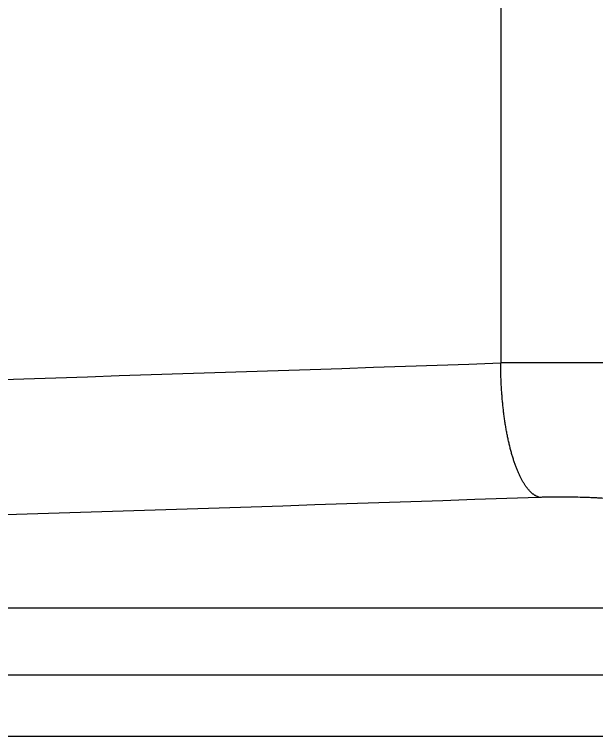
# Model space of a CAD drawing. Header units: inches. Extents: x 0 to 84, y -22 to 124.
# Drawn here: x 52.21 to 56.53, y 10.6 to 15.95 of the extents above; entities that cross this region are included whole.
import ezdxf

# ---------------------------------------------------------------- set-up
doc = ezdxf.new("R2010")
doc.units = ezdxf.units.IN
doc.header["$MEASUREMENT"] = 0
doc.layers.add('1', color=4, linetype='Continuous')

# ---------------------------------------------------------------- blocks, each defined once
blk = doc.blocks.new('2026 RELAY')
at = {"layer": '1', "color": 3, "linetype": 'Continuous', "lineweight": 25}
for p, q in [((55.8204, 28.0669), (55.8201, 12.8695)), ((61.3607, 11.0512), (38.4891, 11.0512)), ((61.3607, 10.554), (38.4891, 10.554)), ((69.478, 10.0975), (38.4891, 10.0975))]:
    blk.add_line(p, q, dxfattribs=at)
for centre, radius, start, end in [((17.0951, 1128.2955), 1116.098, 271.213311, 271.9883805), ((17.1087, 1144.5331), 1133.3302, 271.2041295, 271.9716771)]:
    blk.add_arc(centre, radius, start, end, dxfattribs=at)
for points, knots in [([(56.1015, 11.8739), (56.0995, 11.8746), (56.0954, 11.8759), (56.0893, 11.8785), (56.0833, 11.8814), (56.0772, 11.8847), (56.0712, 11.8883), (56.0652, 11.8924), (56.0592, 11.8968), (56.0533, 11.9016), (56.0474, 11.9067), (56.0415, 11.9123), (56.0357, 11.9182), (56.0299, 11.9245), (56.0241, 11.9311), (56.0184, 11.9381), (56.0127, 11.9454), (56.007, 11.9531), (56.0015, 11.9612), (55.9959, 11.9696), (55.9904, 11.9784), (55.985, 11.9875), (55.9796, 11.9969), (55.9743, 12.0067), (55.9691, 12.0168), (55.9639, 12.0273), (55.9587, 12.038), (55.9537, 12.0491), (55.9487, 12.0605), (55.9438, 12.0722), (55.9389, 12.0842), (55.9341, 12.0965), (55.9294, 12.1092), (55.9248, 12.1221), (55.9203, 12.1353), (55.9158, 12.1487), (55.9114, 12.1625), (55.9071, 12.1765), (55.9029, 12.1908), (55.8988, 12.2054), (55.8948, 12.2202), (55.8909, 12.2353), (55.887, 12.2506), (55.8833, 12.2661), (55.8796, 12.2819), (55.8761, 12.2979), (55.8726, 12.3141), (55.8693, 12.3305), (55.866, 12.3472), (55.8629, 12.364), (55.8599, 12.3811), (55.8569, 12.3983), (55.8541, 12.4157), (55.8514, 12.4333), (55.8487, 12.451), (55.8462, 12.4689), (55.8438, 12.487), (55.8415, 12.5052), (55.8394, 12.5236), (55.8373, 12.542), (55.8354, 12.5606), (55.8335, 12.5794), (55.8318, 12.5982), (55.8302, 12.6171), (55.8287, 12.6362), (55.8274, 12.6553), (55.8261, 12.6745), (55.825, 12.6938), (55.8239, 12.7132), (55.8231, 12.7326), (55.8223, 12.752), (55.8216, 12.7715), (55.8211, 12.7911), (55.8207, 12.8106), (55.8204, 12.8302), (55.8202, 12.8499), (55.8201, 12.8629), (55.8201, 12.8695)], [0, 0, 0, 0, 0.013329, 0.026658, 0.039987, 0.053317, 0.066647, 0.079977, 0.093308, 0.106639, 0.11997, 0.133302, 0.146634, 0.159966, 0.173298, 0.186631, 0.199964, 0.213297, 0.226631, 0.239964, 0.253298, 0.266632, 0.279967, 0.293301, 0.306636, 0.31997, 0.333305, 0.34664, 0.359976, 0.373311, 0.386646, 0.399982, 0.413317, 0.426653, 0.439989, 0.453324, 0.46666, 0.479996, 0.493331, 0.506667, 0.520003, 0.533339, 0.546674, 0.56001, 0.573345, 0.586681, 0.600016, 0.613352, 0.626687, 0.640022, 0.653357, 0.666692, 0.680027, 0.693361, 0.706696, 0.72003, 0.733365, 0.746699, 0.760033, 0.773366, 0.7867, 0.800033, 0.813366, 0.826699, 0.840032, 0.853364, 0.866696, 0.880028, 0.893359, 0.906691, 0.920021, 0.933352, 0.946682, 0.960012, 0.973342, 0.986671, 1, 1, 1, 1]), ([(57.2377, 12.8694), (57.1406, 12.8694), (57.0336, 12.8694), (56.863, 12.8695), (56.8045, 12.8695), (56.6851, 12.8695), (56.6242, 12.8695), (56.501, 12.8695), (56.4387, 12.8695), (56.3136, 12.8695), (56.2508, 12.8695), (56.1257, 12.8695), (56.0634, 12.8695), (55.9712, 12.8695), (55.9406, 12.8695), (55.8951, 12.8695), (55.88, 12.8695), (55.8575, 12.8695), (55.85, 12.8695), (55.8388, 12.8695), (55.835, 12.8695), (55.8276, 12.8695), (55.8239, 12.8695), (55.8201, 12.8695)], [0, 0, 0, 0, 0.25, 0.25, 0.375, 0.375, 0.5, 0.5, 0.625, 0.625, 0.75, 0.75, 0.875, 0.875, 0.9375, 0.9375, 0.96875, 0.96875, 0.984375, 0.984375, 0.992188, 0.992188, 1, 1, 1, 1]), ([(56.1015, 11.8739), (56.1062, 11.874), (56.1156, 11.8744), (56.1299, 11.8748), (56.1443, 11.8752), (56.1589, 11.8755), (56.1806, 11.8759), (56.2097, 11.8764), (56.2462, 11.8766), (56.2828, 11.8766), (56.3313, 11.8763), (56.3918, 11.8753), (56.4506, 11.8735), (56.4965, 11.8716), (56.5303, 11.8699), (56.5633, 11.8681), (56.5918, 11.8663), (56.6161, 11.8645), (56.6365, 11.863), (56.6497, 11.8619), (56.6563, 11.8613)], [0, 0, 0, 0, 0.025096, 0.050172, 0.075249, 0.100347, 0.125487, 0.18719, 0.249231, 0.310569, 0.372404, 0.495774, 0.619954, 0.682386, 0.745321, 0.808449, 0.871979, 0.914546, 0.9572, 1, 1, 1, 1])]:
    blk.add_open_spline(points, degree=3, knots=knots, dxfattribs=at)

msp = doc.modelspace()

# ---------------------------------------------------------------- block references
msp.add_blockref('2026 RELAY', (0, 0.5))

doc.saveas('drawing.dxf')
